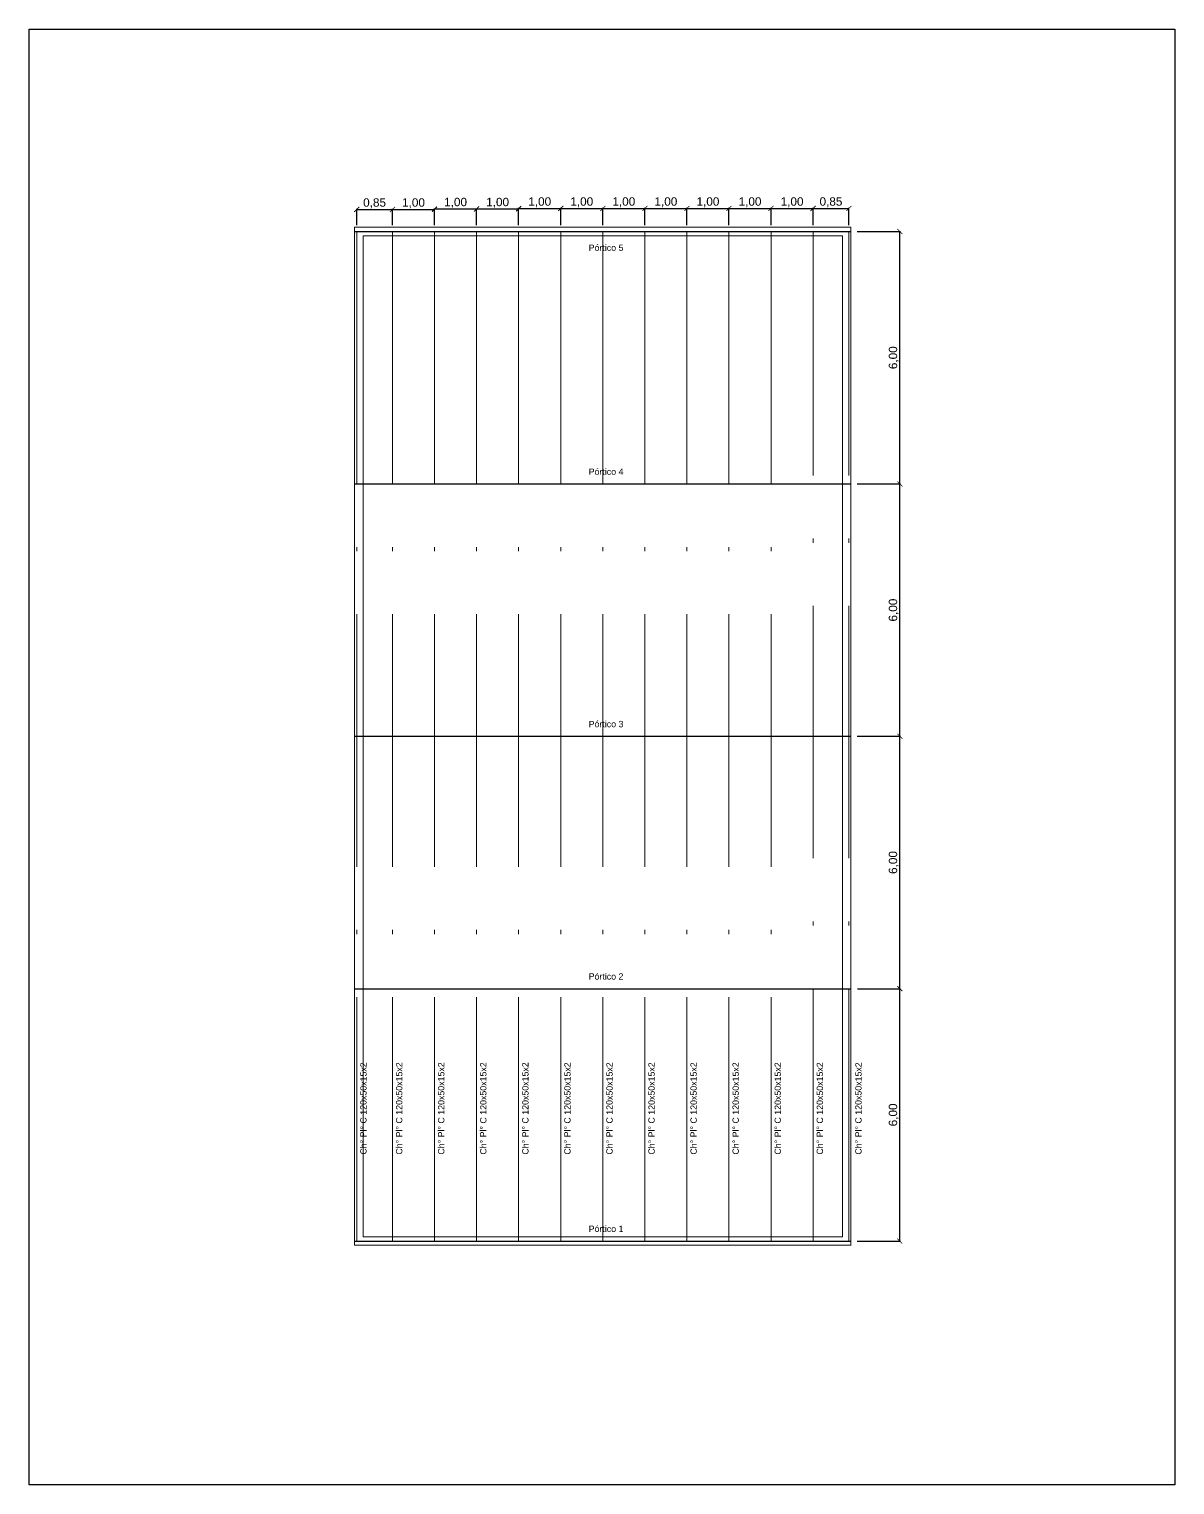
# Model space of a CAD drawing. Header units: millimetres. Extents: x 265 to 853, y -178 to 32.
# Drawn here: x 657.62 to 684.86, y -107.4 to -72.8 of the extents above; entities that cross this region are included whole.
import ezdxf

# ---------------------------------------------------------------- set-up
doc = ezdxf.new("R2010")
doc.units = ezdxf.units.MM
doc.header["$LTSCALE"] = 0.1
doc.header["$MEASUREMENT"] = 0
doc.header["$PDMODE"] = 3
doc.header["$PDSIZE"] = 0.1
doc.linetypes.add('ACAD_ISO10W100', pattern=[18, 12, -3, 0, -3])
doc.layers.get('DEFPOINTS').update_dxf_attribs({"color": 1})
for name, color, linetype, lineweight in [('00_EST_CERCHA', 5, 'ACAD_ISO10W100', 30), ('00_EST_Correa', 3, 'ACAD_ISO10W100', 20), ('00_EST_Cotas', 6, 'Continuous', 9), ('00_EST_MAMPOSTERIA', 7, 'Continuous', 20), ('00_EST_TEXTO', 6, 'Continuous', 9)]:
    doc.layers.add(name, color=color, linetype=linetype, lineweight=lineweight)
doc.layers.add('00_EST_NoImprimir', color=1, linetype='Continuous', plot=False)
doc.styles.add('ARIAL', font='arial.ttf', dxfattribs={"height": 0.15})
doc.styles.add('Arial20', font='arial.ttf', dxfattribs={"height": 0.2})
doc.dimstyles.new('Cota 1-100-Andres', dxfattribs={"dimtxt": 0.2, "dimasz": 0.12, "dimexe": 0.012, "dimexo": 0.15, "dimgap": 0.025, "dimtad": 1, "dimzin": 0, "dimtxsty": 'Arial20', "dimblk1": 'ARCHTICK', "dimblk2": 'ARCHTICK', "dimsah": 1, "dimcen": 0.09, "dimclrd": 256, "dimclre": 256, "dimclrt": 256, "dimazin": 0, "dimtfac": 1, "dimtofl": 0, "dimtmove": 0, "dimatfit": 3, "dimldrblk": 'ARCHTICK', "dimfxl": 1, "dimtolj": 1, "dimtzin": 0, "dimarcsym": 0})

# ---------------------------------------------------------------- blocks, each defined once
blk = doc.blocks.new('_ARCHTICK')
at = {"color": 0, "linetype": 'ByBlock', "const_width": 0.15}
blk.add_lwpolyline([(-0.5, -0.5), (0.5, 0.5)], dxfattribs=at)
blk = doc.blocks.new('*D81')
at = {"layer": '00_EST_Cotas', "lineweight": -2, "transparency": 16777216}
for p, q in [((677.319, -95.608), (678.337, -95.608)), ((678.325, -101.608), (678.325, -95.608)), ((677.313, -101.608), (678.337, -101.608))]:
    blk.add_line(p, q, dxfattribs=at)
at = {"layer": 'DEFPOINTS', "color": 0, "transparency": 16777216}
for p in [(677.169, -95.608), (678.325, -95.608), (677.163, -101.608)]:
    blk.add_point(p, dxfattribs=at)
at = {"layer": '00_EST_Cotas', "lineweight": -2, "transparency": 16777216, "xscale": 0.12, "yscale": 0.12, "zscale": 0.12}
for p, rotation in [((678.325, -95.608), 90), ((678.325, -101.608), 270)]:
    blk.add_blockref('_ARCHTICK', p, dxfattribs=dict(at, rotation=rotation))
at = {"layer": '00_EST_Cotas', "transparency": 16777216, "insert": (678.18, -98.608), "char_height": 0.2, "attachment_point": 5, "rotation": 90, "style": 'Arial20'}
blk.add_mtext('\\A1;6,00', dxfattribs=at)
blk = doc.blocks.new('*D82')
at = {"layer": '00_EST_Cotas', "lineweight": -2, "transparency": 16777216}
for p, q in [((677.313, -89.608), (678.337, -89.608)), ((678.325, -95.608), (678.325, -89.608)), ((677.319, -95.608), (678.337, -95.608))]:
    blk.add_line(p, q, dxfattribs=at)
at = {"layer": 'DEFPOINTS', "color": 0, "transparency": 16777216}
for p in [(677.163, -89.608), (678.325, -89.608), (677.169, -95.608)]:
    blk.add_point(p, dxfattribs=at)
at = {"layer": '00_EST_Cotas', "lineweight": -2, "transparency": 16777216, "xscale": 0.12, "yscale": 0.12, "zscale": 0.12}
for p, rotation in [((678.325, -89.608), 90), ((678.325, -95.608), 270)]:
    blk.add_blockref('_ARCHTICK', p, dxfattribs=dict(at, rotation=rotation))
at = {"layer": '00_EST_Cotas', "transparency": 16777216, "insert": (678.18, -92.608), "char_height": 0.2, "attachment_point": 5, "rotation": 90, "style": 'Arial20'}
blk.add_mtext('\\A1;6,00', dxfattribs=at)
blk = doc.blocks.new('*D83')
at = {"layer": '00_EST_Cotas', "lineweight": -2, "transparency": 16777216}
for p, q in [((677.313, -83.608), (678.337, -83.608)), ((678.325, -89.608), (678.325, -83.608)), ((677.313, -89.608), (678.337, -89.608))]:
    blk.add_line(p, q, dxfattribs=at)
at = {"layer": 'DEFPOINTS', "color": 0, "transparency": 16777216}
for p in [(677.163, -83.608), (678.325, -83.608), (677.163, -89.608)]:
    blk.add_point(p, dxfattribs=at)
at = {"layer": '00_EST_Cotas', "lineweight": -2, "transparency": 16777216, "xscale": 0.12, "yscale": 0.12, "zscale": 0.12}
for p, rotation in [((678.325, -83.608), 90), ((678.325, -89.608), 270)]:
    blk.add_blockref('_ARCHTICK', p, dxfattribs=dict(at, rotation=rotation))
at = {"layer": '00_EST_Cotas', "transparency": 16777216, "insert": (678.18, -86.608), "char_height": 0.2, "attachment_point": 5, "rotation": 90, "style": 'Arial20'}
blk.add_mtext('\\A1;6,00', dxfattribs=at)
blk = doc.blocks.new('*D84')
at = {"layer": '00_EST_Cotas', "lineweight": -2, "transparency": 16777216}
for p, q in [((677.313, -77.608), (678.337, -77.608)), ((678.325, -83.608), (678.325, -77.608)), ((677.313, -83.608), (678.337, -83.608))]:
    blk.add_line(p, q, dxfattribs=at)
at = {"layer": 'DEFPOINTS', "color": 0, "transparency": 16777216}
for p in [(677.163, -77.608), (678.325, -77.608), (677.163, -83.608)]:
    blk.add_point(p, dxfattribs=at)
at = {"layer": '00_EST_Cotas', "lineweight": -2, "transparency": 16777216, "xscale": 0.12, "yscale": 0.12, "zscale": 0.12}
for p, rotation in [((678.325, -77.608), 90), ((678.325, -83.608), 270)]:
    blk.add_blockref('_ARCHTICK', p, dxfattribs=dict(at, rotation=rotation))
at = {"layer": '00_EST_Cotas', "transparency": 16777216, "insert": (678.18, -80.608), "char_height": 0.2, "attachment_point": 5, "rotation": 90, "style": 'Arial20'}
blk.add_mtext('\\A1;6,00', dxfattribs=at)
blk = doc.blocks.new('*D85')
at = {"layer": '00_EST_Cotas', "lineweight": -2, "transparency": 16777216}
for p, q in [((677.319, -95.608), (678.337, -95.608)), ((678.325, -101.608), (678.325, -95.608)), ((677.313, -101.608), (678.337, -101.608))]:
    blk.add_line(p, q, dxfattribs=at)
at = {"layer": 'DEFPOINTS', "color": 0, "transparency": 16777216}
for p in [(677.169, -95.608), (678.325, -95.608), (677.163, -101.608)]:
    blk.add_point(p, dxfattribs=at)
at = {"layer": '00_EST_Cotas', "lineweight": -2, "transparency": 16777216, "xscale": 0.12, "yscale": 0.12, "zscale": 0.12}
for p, rotation in [((678.325, -95.608), 90), ((678.325, -101.608), 270)]:
    blk.add_blockref('_ARCHTICK', p, dxfattribs=dict(at, rotation=rotation))
at = {"layer": '00_EST_Cotas', "transparency": 16777216, "insert": (678.18, -98.608), "char_height": 0.2, "attachment_point": 5, "rotation": 90, "style": 'Arial20'}
blk.add_mtext('\\A1;6,00', dxfattribs=at)
blk = doc.blocks.new('*D86')
at = {"layer": '00_EST_Cotas', "lineweight": -2, "transparency": 16777216}
for p, q in [((677.313, -89.608), (678.337, -89.608)), ((678.325, -95.608), (678.325, -89.608)), ((677.319, -95.608), (678.337, -95.608))]:
    blk.add_line(p, q, dxfattribs=at)
at = {"layer": 'DEFPOINTS', "color": 0, "transparency": 16777216}
for p in [(677.163, -89.608), (678.325, -89.608), (677.169, -95.608)]:
    blk.add_point(p, dxfattribs=at)
at = {"layer": '00_EST_Cotas', "lineweight": -2, "transparency": 16777216, "xscale": 0.12, "yscale": 0.12, "zscale": 0.12}
for p, rotation in [((678.325, -89.608), 90), ((678.325, -95.608), 270)]:
    blk.add_blockref('_ARCHTICK', p, dxfattribs=dict(at, rotation=rotation))
at = {"layer": '00_EST_Cotas', "transparency": 16777216, "insert": (678.18, -92.608), "char_height": 0.2, "attachment_point": 5, "rotation": 90, "style": 'Arial20'}
blk.add_mtext('\\A1;6,00', dxfattribs=at)
blk = doc.blocks.new('*D87')
at = {"layer": '00_EST_Cotas', "lineweight": -2, "transparency": 16777216}
for p, q in [((677.313, -83.608), (678.337, -83.608)), ((678.325, -89.608), (678.325, -83.608)), ((677.313, -89.608), (678.337, -89.608))]:
    blk.add_line(p, q, dxfattribs=at)
at = {"layer": 'DEFPOINTS', "color": 0, "transparency": 16777216}
for p in [(677.163, -83.608), (678.325, -83.608), (677.163, -89.608)]:
    blk.add_point(p, dxfattribs=at)
at = {"layer": '00_EST_Cotas', "lineweight": -2, "transparency": 16777216, "xscale": 0.12, "yscale": 0.12, "zscale": 0.12}
for p, rotation in [((678.325, -83.608), 90), ((678.325, -89.608), 270)]:
    blk.add_blockref('_ARCHTICK', p, dxfattribs=dict(at, rotation=rotation))
at = {"layer": '00_EST_Cotas', "transparency": 16777216, "insert": (678.18, -86.608), "char_height": 0.2, "attachment_point": 5, "rotation": 90, "style": 'Arial20'}
blk.add_mtext('\\A1;6,00', dxfattribs=at)
blk = doc.blocks.new('*D88')
at = {"layer": '00_EST_Cotas', "lineweight": -2, "transparency": 16777216}
for p, q in [((677.313, -77.608), (678.337, -77.608)), ((678.325, -83.608), (678.325, -77.608)), ((677.313, -83.608), (678.337, -83.608))]:
    blk.add_line(p, q, dxfattribs=at)
at = {"layer": 'DEFPOINTS', "color": 0, "transparency": 16777216}
for p in [(677.163, -77.608), (678.325, -77.608), (677.163, -83.608)]:
    blk.add_point(p, dxfattribs=at)
at = {"layer": '00_EST_Cotas', "lineweight": -2, "transparency": 16777216, "xscale": 0.12, "yscale": 0.12, "zscale": 0.12}
for p, rotation in [((678.325, -77.608), 90), ((678.325, -83.608), 270)]:
    blk.add_blockref('_ARCHTICK', p, dxfattribs=dict(at, rotation=rotation))
at = {"layer": '00_EST_Cotas', "transparency": 16777216, "insert": (678.18, -80.608), "char_height": 0.2, "attachment_point": 5, "rotation": 90, "style": 'Arial20'}
blk.add_mtext('\\A1;6,00', dxfattribs=at)
blk = doc.blocks.new('*D179')
at = {"layer": '00_EST_Cotas', "lineweight": -2, "transparency": 16777216}
for p, q in [((665.413, -77.458), (665.413, -77.071)), ((665.413, -77.083), (666.263, -77.083)), ((666.263, -77.458), (666.263, -77.071))]:
    blk.add_line(p, q, dxfattribs=at)
at = {"layer": 'DEFPOINTS', "color": 0, "transparency": 16777216}
for p in [(666.263, -77.083), (665.413, -77.608), (666.263, -77.608)]:
    blk.add_point(p, dxfattribs=at)
at = {"layer": '00_EST_Cotas', "lineweight": -2, "transparency": 16777216, "xscale": 0.12, "yscale": 0.12, "zscale": 0.12, "rotation": 180}
blk.add_blockref('_ARCHTICK', (665.413, -77.083), dxfattribs=at)
at = {"layer": '00_EST_Cotas', "lineweight": -2, "transparency": 16777216, "xscale": 0.12, "yscale": 0.12, "zscale": 0.12}
blk.add_blockref('_ARCHTICK', (666.263, -77.083), dxfattribs=at)
at = {"layer": '00_EST_Cotas', "transparency": 16777216, "insert": (665.838, -76.937), "char_height": 0.2, "attachment_point": 5, "style": 'Arial20'}
blk.add_mtext('\\A1;0,85', dxfattribs=at)
blk = doc.blocks.new('*D180')
at = {"layer": '00_EST_Cotas', "lineweight": -2, "transparency": 16777216}
for p, q in [((666.263, -77.458), (666.263, -77.071)), ((666.263, -77.083), (667.263, -77.083)), ((667.263, -77.458), (667.263, -77.071))]:
    blk.add_line(p, q, dxfattribs=at)
at = {"layer": 'DEFPOINTS', "color": 0, "transparency": 16777216}
for p in [(667.263, -77.083), (666.263, -77.608), (667.263, -77.608)]:
    blk.add_point(p, dxfattribs=at)
at = {"layer": '00_EST_Cotas', "lineweight": -2, "transparency": 16777216, "xscale": 0.12, "yscale": 0.12, "zscale": 0.12, "rotation": 180}
blk.add_blockref('_ARCHTICK', (666.263, -77.083), dxfattribs=at)
at = {"layer": '00_EST_Cotas', "lineweight": -2, "transparency": 16777216, "xscale": 0.12, "yscale": 0.12, "zscale": 0.12}
blk.add_blockref('_ARCHTICK', (667.263, -77.083), dxfattribs=at)
at = {"layer": '00_EST_Cotas', "transparency": 16777216, "insert": (666.763, -76.937), "char_height": 0.2, "attachment_point": 5, "style": 'Arial20'}
blk.add_mtext('\\A1;1,00', dxfattribs=at)
blk = doc.blocks.new('*D181')
at = {"layer": '00_EST_Cotas', "lineweight": -2, "transparency": 16777216}
for p, q in [((667.263, -77.458), (667.263, -77.059)), ((667.263, -77.071), (668.263, -77.071)), ((668.263, -77.458), (668.263, -77.059))]:
    blk.add_line(p, q, dxfattribs=at)
at = {"layer": 'DEFPOINTS', "color": 0, "transparency": 16777216}
for p in [(668.263, -77.071), (667.263, -77.608), (668.263, -77.608)]:
    blk.add_point(p, dxfattribs=at)
at = {"layer": '00_EST_Cotas', "lineweight": -2, "transparency": 16777216, "xscale": 0.12, "yscale": 0.12, "zscale": 0.12, "rotation": 180}
blk.add_blockref('_ARCHTICK', (667.263, -77.071), dxfattribs=at)
at = {"layer": '00_EST_Cotas', "lineweight": -2, "transparency": 16777216, "xscale": 0.12, "yscale": 0.12, "zscale": 0.12}
blk.add_blockref('_ARCHTICK', (668.263, -77.071), dxfattribs=at)
at = {"layer": '00_EST_Cotas', "transparency": 16777216, "insert": (667.763, -76.925), "char_height": 0.2, "attachment_point": 5, "style": 'Arial20'}
blk.add_mtext('\\A1;1,00', dxfattribs=at)
blk = doc.blocks.new('*D182')
at = {"layer": '00_EST_Cotas', "lineweight": -2, "transparency": 16777216}
for p, q in [((668.263, -77.458), (668.263, -77.059)), ((668.263, -77.071), (669.263, -77.071)), ((669.263, -77.458), (669.263, -77.059))]:
    blk.add_line(p, q, dxfattribs=at)
at = {"layer": 'DEFPOINTS', "color": 0, "transparency": 16777216}
for p in [(669.263, -77.071), (668.263, -77.608), (669.263, -77.608)]:
    blk.add_point(p, dxfattribs=at)
at = {"layer": '00_EST_Cotas', "lineweight": -2, "transparency": 16777216, "xscale": 0.12, "yscale": 0.12, "zscale": 0.12, "rotation": 180}
blk.add_blockref('_ARCHTICK', (668.263, -77.071), dxfattribs=at)
at = {"layer": '00_EST_Cotas', "lineweight": -2, "transparency": 16777216, "xscale": 0.12, "yscale": 0.12, "zscale": 0.12}
blk.add_blockref('_ARCHTICK', (669.263, -77.071), dxfattribs=at)
at = {"layer": '00_EST_Cotas', "transparency": 16777216, "insert": (668.763, -76.925), "char_height": 0.2, "attachment_point": 5, "style": 'Arial20'}
blk.add_mtext('\\A1;1,00', dxfattribs=at)
blk = doc.blocks.new('*D183')
at = {"layer": '00_EST_Cotas', "lineweight": -2, "transparency": 16777216}
for p, q in [((669.263, -77.458), (669.263, -77.047)), ((669.263, -77.059), (670.263, -77.059)), ((670.263, -77.458), (670.263, -77.047))]:
    blk.add_line(p, q, dxfattribs=at)
at = {"layer": 'DEFPOINTS', "color": 0, "transparency": 16777216}
for p in [(670.263, -77.059), (669.263, -77.608), (670.263, -77.608)]:
    blk.add_point(p, dxfattribs=at)
at = {"layer": '00_EST_Cotas', "lineweight": -2, "transparency": 16777216, "xscale": 0.12, "yscale": 0.12, "zscale": 0.12, "rotation": 180}
blk.add_blockref('_ARCHTICK', (669.263, -77.059), dxfattribs=at)
at = {"layer": '00_EST_Cotas', "lineweight": -2, "transparency": 16777216, "xscale": 0.12, "yscale": 0.12, "zscale": 0.12}
blk.add_blockref('_ARCHTICK', (670.263, -77.059), dxfattribs=at)
at = {"layer": '00_EST_Cotas', "transparency": 16777216, "insert": (669.763, -76.913), "char_height": 0.2, "attachment_point": 5, "style": 'Arial20'}
blk.add_mtext('\\A1;1,00', dxfattribs=at)
blk = doc.blocks.new('*D184')
at = {"layer": '00_EST_Cotas', "lineweight": -2, "transparency": 16777216}
for p, q in [((670.263, -77.458), (670.263, -77.047)), ((670.263, -77.059), (671.263, -77.059)), ((671.263, -77.458), (671.263, -77.047))]:
    blk.add_line(p, q, dxfattribs=at)
at = {"layer": 'DEFPOINTS', "color": 0, "transparency": 16777216}
for p in [(671.263, -77.059), (670.263, -77.608), (671.263, -77.608)]:
    blk.add_point(p, dxfattribs=at)
at = {"layer": '00_EST_Cotas', "lineweight": -2, "transparency": 16777216, "xscale": 0.12, "yscale": 0.12, "zscale": 0.12, "rotation": 180}
blk.add_blockref('_ARCHTICK', (670.263, -77.059), dxfattribs=at)
at = {"layer": '00_EST_Cotas', "lineweight": -2, "transparency": 16777216, "xscale": 0.12, "yscale": 0.12, "zscale": 0.12}
blk.add_blockref('_ARCHTICK', (671.263, -77.059), dxfattribs=at)
at = {"layer": '00_EST_Cotas', "transparency": 16777216, "insert": (670.763, -76.913), "char_height": 0.2, "attachment_point": 5, "style": 'Arial20'}
blk.add_mtext('\\A1;1,00', dxfattribs=at)
blk = doc.blocks.new('*D185')
at = {"layer": '00_EST_Cotas', "lineweight": -2, "transparency": 16777216}
for p, q in [((671.263, -77.458), (671.263, -77.047)), ((671.263, -77.059), (672.263, -77.059)), ((672.263, -77.458), (672.263, -77.047))]:
    blk.add_line(p, q, dxfattribs=at)
at = {"layer": 'DEFPOINTS', "color": 0, "transparency": 16777216}
for p in [(672.263, -77.059), (671.263, -77.608), (672.263, -77.608)]:
    blk.add_point(p, dxfattribs=at)
at = {"layer": '00_EST_Cotas', "lineweight": -2, "transparency": 16777216, "xscale": 0.12, "yscale": 0.12, "zscale": 0.12, "rotation": 180}
blk.add_blockref('_ARCHTICK', (671.263, -77.059), dxfattribs=at)
at = {"layer": '00_EST_Cotas', "lineweight": -2, "transparency": 16777216, "xscale": 0.12, "yscale": 0.12, "zscale": 0.12}
blk.add_blockref('_ARCHTICK', (672.263, -77.059), dxfattribs=at)
at = {"layer": '00_EST_Cotas', "transparency": 16777216, "insert": (671.763, -76.913), "char_height": 0.2, "attachment_point": 5, "style": 'Arial20'}
blk.add_mtext('\\A1;1,00', dxfattribs=at)
blk = doc.blocks.new('*D186')
at = {"layer": '00_EST_Cotas', "lineweight": -2, "transparency": 16777216}
for p, q in [((672.263, -77.458), (672.263, -77.047)), ((672.263, -77.059), (673.263, -77.059)), ((673.263, -77.458), (673.263, -77.047))]:
    blk.add_line(p, q, dxfattribs=at)
at = {"layer": 'DEFPOINTS', "color": 0, "transparency": 16777216}
for p in [(673.263, -77.059), (672.263, -77.608), (673.263, -77.608)]:
    blk.add_point(p, dxfattribs=at)
at = {"layer": '00_EST_Cotas', "lineweight": -2, "transparency": 16777216, "xscale": 0.12, "yscale": 0.12, "zscale": 0.12, "rotation": 180}
blk.add_blockref('_ARCHTICK', (672.263, -77.059), dxfattribs=at)
at = {"layer": '00_EST_Cotas', "lineweight": -2, "transparency": 16777216, "xscale": 0.12, "yscale": 0.12, "zscale": 0.12}
blk.add_blockref('_ARCHTICK', (673.263, -77.059), dxfattribs=at)
at = {"layer": '00_EST_Cotas', "transparency": 16777216, "insert": (672.763, -76.913), "char_height": 0.2, "attachment_point": 5, "style": 'Arial20'}
blk.add_mtext('\\A1;1,00', dxfattribs=at)
blk = doc.blocks.new('*D187')
at = {"layer": '00_EST_Cotas', "lineweight": -2, "transparency": 16777216}
for p, q in [((673.263, -77.458), (673.263, -77.047)), ((673.263, -77.059), (674.263, -77.059)), ((674.263, -77.458), (674.263, -77.047))]:
    blk.add_line(p, q, dxfattribs=at)
at = {"layer": 'DEFPOINTS', "color": 0, "transparency": 16777216}
for p in [(674.263, -77.059), (673.263, -77.608), (674.263, -77.608)]:
    blk.add_point(p, dxfattribs=at)
at = {"layer": '00_EST_Cotas', "lineweight": -2, "transparency": 16777216, "xscale": 0.12, "yscale": 0.12, "zscale": 0.12, "rotation": 180}
blk.add_blockref('_ARCHTICK', (673.263, -77.059), dxfattribs=at)
at = {"layer": '00_EST_Cotas', "lineweight": -2, "transparency": 16777216, "xscale": 0.12, "yscale": 0.12, "zscale": 0.12}
blk.add_blockref('_ARCHTICK', (674.263, -77.059), dxfattribs=at)
at = {"layer": '00_EST_Cotas', "transparency": 16777216, "insert": (673.763, -76.913), "char_height": 0.2, "attachment_point": 5, "style": 'Arial20'}
blk.add_mtext('\\A1;1,00', dxfattribs=at)
blk = doc.blocks.new('*D188')
at = {"layer": '00_EST_Cotas', "lineweight": -2, "transparency": 16777216}
for p, q in [((674.263, -77.458), (674.263, -77.047)), ((674.263, -77.059), (675.263, -77.059)), ((675.263, -77.458), (675.263, -77.047))]:
    blk.add_line(p, q, dxfattribs=at)
at = {"layer": 'DEFPOINTS', "color": 0, "transparency": 16777216}
for p in [(675.263, -77.059), (674.263, -77.608), (675.263, -77.608)]:
    blk.add_point(p, dxfattribs=at)
at = {"layer": '00_EST_Cotas', "lineweight": -2, "transparency": 16777216, "xscale": 0.12, "yscale": 0.12, "zscale": 0.12, "rotation": 180}
blk.add_blockref('_ARCHTICK', (674.263, -77.059), dxfattribs=at)
at = {"layer": '00_EST_Cotas', "lineweight": -2, "transparency": 16777216, "xscale": 0.12, "yscale": 0.12, "zscale": 0.12}
blk.add_blockref('_ARCHTICK', (675.263, -77.059), dxfattribs=at)
at = {"layer": '00_EST_Cotas', "transparency": 16777216, "insert": (674.763, -76.913), "char_height": 0.2, "attachment_point": 5, "style": 'Arial20'}
blk.add_mtext('\\A1;1,00', dxfattribs=at)
blk = doc.blocks.new('*D189')
at = {"layer": '00_EST_Cotas', "lineweight": -2, "transparency": 16777216}
for p, q in [((675.263, -77.458), (675.263, -77.047)), ((675.263, -77.059), (676.263, -77.059)), ((676.263, -77.458), (676.263, -77.047))]:
    blk.add_line(p, q, dxfattribs=at)
at = {"layer": 'DEFPOINTS', "color": 0, "transparency": 16777216}
for p in [(676.263, -77.059), (675.263, -77.608), (676.263, -77.608)]:
    blk.add_point(p, dxfattribs=at)
at = {"layer": '00_EST_Cotas', "lineweight": -2, "transparency": 16777216, "xscale": 0.12, "yscale": 0.12, "zscale": 0.12, "rotation": 180}
blk.add_blockref('_ARCHTICK', (675.263, -77.059), dxfattribs=at)
at = {"layer": '00_EST_Cotas', "lineweight": -2, "transparency": 16777216, "xscale": 0.12, "yscale": 0.12, "zscale": 0.12}
blk.add_blockref('_ARCHTICK', (676.263, -77.059), dxfattribs=at)
at = {"layer": '00_EST_Cotas', "transparency": 16777216, "insert": (675.763, -76.913), "char_height": 0.2, "attachment_point": 5, "style": 'Arial20'}
blk.add_mtext('\\A1;1,00', dxfattribs=at)
blk = doc.blocks.new('*D190')
at = {"layer": '00_EST_Cotas', "lineweight": -2, "transparency": 16777216}
for p, q in [((676.263, -77.458), (676.263, -77.047)), ((676.263, -77.059), (677.113, -77.059)), ((677.113, -77.458), (677.113, -77.047))]:
    blk.add_line(p, q, dxfattribs=at)
at = {"layer": 'DEFPOINTS', "color": 0, "transparency": 16777216}
for p in [(677.113, -77.059), (676.263, -77.608), (677.113, -77.608)]:
    blk.add_point(p, dxfattribs=at)
at = {"layer": '00_EST_Cotas', "lineweight": -2, "transparency": 16777216, "xscale": 0.12, "yscale": 0.12, "zscale": 0.12, "rotation": 180}
blk.add_blockref('_ARCHTICK', (676.263, -77.059), dxfattribs=at)
at = {"layer": '00_EST_Cotas', "lineweight": -2, "transparency": 16777216, "xscale": 0.12, "yscale": 0.12, "zscale": 0.12}
blk.add_blockref('_ARCHTICK', (677.113, -77.059), dxfattribs=at)
at = {"layer": '00_EST_Cotas', "transparency": 16777216, "insert": (676.688, -76.913), "char_height": 0.2, "attachment_point": 5, "style": 'Arial20'}
blk.add_mtext('\\A1;0,85', dxfattribs=at)

msp = doc.modelspace()

# ---------------------------------------------------------------- linework, layer by layer
at = {"layer": '00_EST_CERCHA', "ltscale": 10}
for p, q in [((665.363, -77.608), (677.163, -77.608)), ((665.363, -83.608), (677.163, -83.608)), ((665.363, -89.608), (677.163, -89.608)), ((665.363, -95.608), (677.163, -95.608)), ((665.363, -101.608), (677.163, -101.608))]:
    msp.add_line(p, q, dxfattribs=at)
at = {"layer": '00_EST_Correa', "ltscale": 5}
for p, q in [((665.413, -77.608), (665.413, -101.608)), ((666.263, -77.608), (666.263, -101.608)), ((667.263, -77.608), (667.263, -101.608)), ((668.263, -77.608), (668.263, -101.608)), ((669.263, -77.608), (669.263, -101.608)), ((670.263, -77.608), (670.263, -101.608)), ((671.263, -77.608), (671.263, -101.608)), ((672.263, -77.608), (672.263, -101.608)), ((673.263, -77.608), (673.263, -101.608)), ((674.263, -77.608), (674.263, -101.608)), ((675.263, -77.608), (675.263, -101.608)), ((676.263, -101.608), (676.263, -77.608)), ((677.113, -101.608), (677.113, -77.608))]:
    msp.add_line(p, q, dxfattribs=at)
at = {"layer": '00_EST_MAMPOSTERIA'}
for p, q in [((665.363, -77.508), (665.363, -101.708)), ((665.363, -77.508), (677.163, -77.508)), ((677.163, -101.714), (677.163, -77.508)), ((665.563, -77.708), (665.563, -101.508)), ((665.563, -77.708), (676.963, -77.708)), ((676.963, -101.508), (676.963, -77.708)), ((665.363, -101.708), (677.163, -101.708)), ((665.563, -101.508), (676.963, -101.508))]:
    msp.add_line(p, q, dxfattribs=at)
at = {"layer": '00_EST_NoImprimir'}
msp.add_lwpolyline([(657.625, -72.797), (684.864, -72.797), (684.864, -107.404), (657.625, -107.404)], close=True, dxfattribs=at)

# ---------------------------------------------------------------- texts
at = {"layer": '00_EST_TEXTO', "char_height": 0.15, "attachment_point": 1, "style": 'ARIAL'}
for s, insert in [('Pórtico 5', (670.927, -77.918)), ('Pórtico 4', (670.927, -83.242)), ('Pórtico 3', (670.927, -89.242)), ('Pórtico 2', (670.927, -95.242)), ('Pórtico 1', (670.927, -101.242))]:
    msp.add_mtext_dynamic_manual_height_columns(s, width=4.79928, gutter_width=0.75, heights=[0], dxfattribs=dict(at, insert=insert))
at = {"layer": '00_EST_TEXTO', "char_height": 0.15, "attachment_point": 1, "rotation": 90, "style": 'ARIAL'}
for insert in [(665.497, -99.552), (666.347, -99.552), (667.347, -99.552), (668.347, -99.552), (669.347, -99.552), (670.347, -99.552), (671.347, -99.552), (672.347, -99.552), (673.347, -99.552), (674.347, -99.552), (675.347, -99.552), (676.347, -99.552), (677.265, -99.552)]:
    msp.add_mtext_dynamic_manual_height_columns('Ch° Pl° C 120x50x15x2', width=4.79928, gutter_width=0.75, heights=[0], dxfattribs=dict(at, insert=insert))

# ---------------------------------------------------------------- dimensions: what is measured, and where the dimension line sits
at = {"layer": '00_EST_Cotas'}
dim = msp.add_linear_dim(base=(666.263, -77.083), p1=(665.413, -77.608), p2=(666.263, -77.608), dimstyle='Cota 1-100-Andres', dxfattribs=at)
dim.commit()
dim.dimension.update_dxf_attribs({"geometry": '*D179', "text_midpoint": (665.838, -77.083), "dimtype": 160})
for base, p1, p2, picture, middle in [((667.263, -77.083), (666.263, -77.608), (667.263, -77.608), '*D180', (666.763, -76.937)), ((668.263, -77.071), (667.263, -77.608), (668.263, -77.608), '*D181', (667.763, -76.925)), ((669.263, -77.071), (668.263, -77.608), (669.263, -77.608), '*D182', (668.763, -76.925)), ((670.263, -77.059), (669.263, -77.608), (670.263, -77.608), '*D183', (669.763, -76.913)), ((671.263, -77.059), (670.263, -77.608), (671.263, -77.608), '*D184', (670.763, -76.913)), ((672.263, -77.059), (671.263, -77.608), (672.263, -77.608), '*D185', (671.763, -76.913)), ((673.263, -77.059), (672.263, -77.608), (673.263, -77.608), '*D186', (672.763, -76.913)), ((674.263, -77.059), (673.263, -77.608), (674.263, -77.608), '*D187', (673.763, -76.913)), ((675.263, -77.059), (674.263, -77.608), (675.263, -77.608), '*D188', (674.763, -76.913)), ((676.263, -77.059), (675.263, -77.608), (676.263, -77.608), '*D189', (675.763, -76.913)), ((677.113, -77.059), (676.263, -77.608), (677.113, -77.608), '*D190', (676.688, -76.913))]:
    dim = msp.add_linear_dim(base=base, p1=p1, p2=p2, dimstyle='Cota 1-100-Andres', override={"dimtmove": 1}, dxfattribs=at)
    dim.commit()
    dim.dimension.update_dxf_attribs({"geometry": picture, "text_midpoint": middle})
for base, p1, p2, picture, middle in [((678.325, -77.608), (677.163, -83.608), (677.163, -77.608), '*D84', (678.18, -80.608)), ((678.325, -77.608), (677.163, -83.608), (677.163, -77.608), '*D88', (678.18, -80.608)), ((678.325, -83.608), (677.163, -89.608), (677.163, -83.608), '*D83', (678.18, -86.608)), ((678.325, -83.608), (677.163, -89.608), (677.163, -83.608), '*D87', (678.18, -86.608)), ((678.325, -89.608), (677.169, -95.608), (677.163, -89.608), '*D82', (678.18, -92.608)), ((678.325, -89.608), (677.169, -95.608), (677.163, -89.608), '*D86', (678.18, -92.608))]:
    dim = msp.add_linear_dim(base=base, p1=p1, p2=p2, angle=90, dimstyle='Cota 1-100-Andres', override={"dimtmove": 1}, dxfattribs=at)
    dim.commit()
    dim.dimension.update_dxf_attribs({"geometry": picture, "text_midpoint": middle})
for picture in ['*D81', '*D85']:
    dim = msp.add_linear_dim(base=(678.325, -95.608), p1=(677.163, -101.608), p2=(677.169, -95.608), angle=90, dimstyle='Cota 1-100-Andres', dxfattribs=at)
    dim.commit()
    dim.dimension.update_dxf_attribs({"geometry": picture, "text_midpoint": (678.18, -98.608)})

doc.saveas('drawing.dxf')
